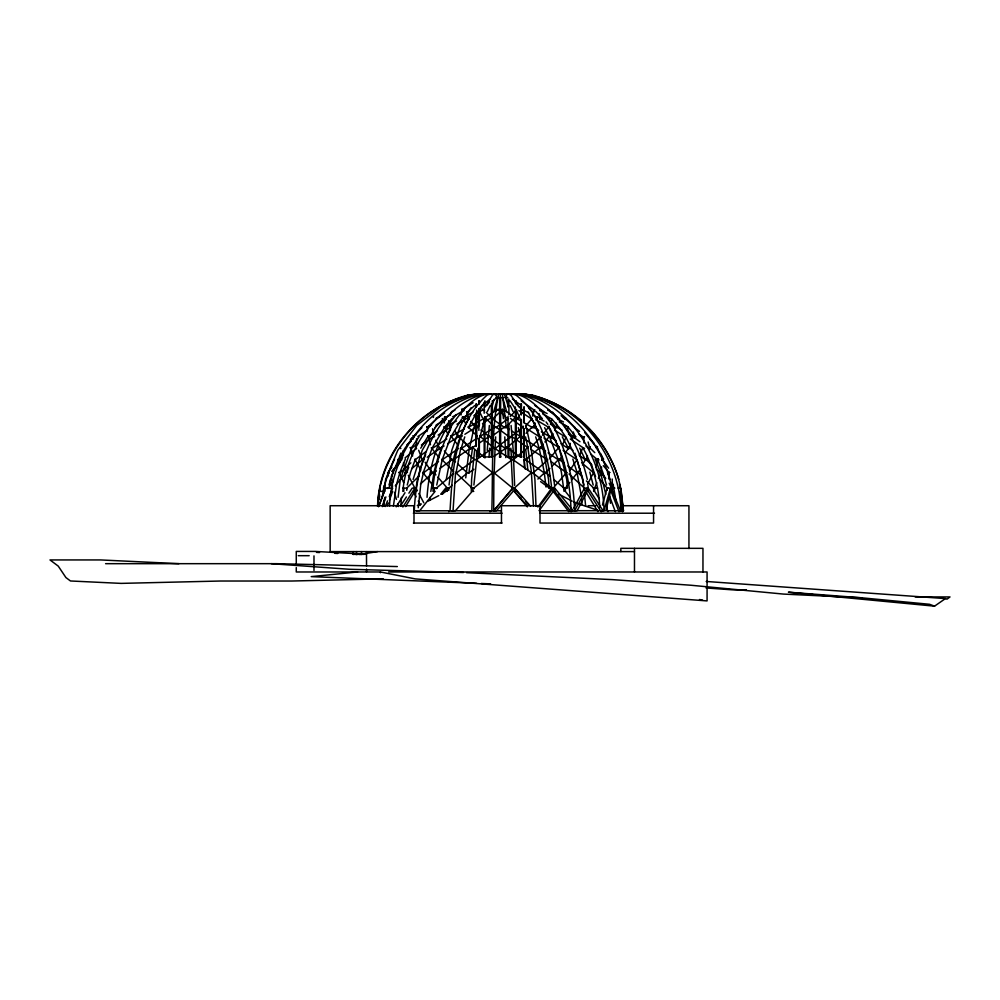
<?xml version="1.0" encoding="UTF-8"?>
<svg xmlns="http://www.w3.org/2000/svg" width="1000" height="1000" viewBox="0 0 1000 1000"><rect width="100%" height="100%" fill="white"/><g stroke="black" fill="none" stroke-linecap="round" stroke-linejoin="round"><path stroke-width="1.5" d="M493.7 510.775L493.888 472.2L494.637 473.062L511.987 459.9L511.238 459.038L512.675 488.137L493.7 510.775L513.062 488.137L513.062 491.4L496.562 510.65L493.45 510.775M502.65 393.913L502.6 397.625L506.637 411.587M383.263 506.3L383.325 503.325M494.25 471.35L495.062 448.587L509.963 437.413L496.3 427.212L507.85 419L497.987 409.738M388.338 476.012L388.438 472.975L384.8 484.15L382.1 497.35M451.538 510.775L455.487 510.65L472.175 491.4L471.287 491.4L471.6 479.412L474.625 450.337M453.05 510.775L455.575 472.2L456.2 473.062L473.425 460.688M506.413 397.625L506.55 393.913M416.213 448.587L416.613 438.812M495.112 447.562L495.662 436.887M429.938 500.337L430.1 497.35M418.263 507.788L420.8 484.15L423.35 472.975L438.5 461.562M489.062 456.9L489.613 448.188M515.163 416.7L515.112 417.537L515.925 417.438M399.575 473.1L399.613 472.463M400.788 506.3L401.45 497.35M473.9 485.037L477.9 448.188M393.387 506.3L396.55 484.15L399.837 472.975L410.85 462.85M601.55 466.962L601.087 472.688L605.312 478.638M379.312 498.8L379.562 495.838M433 491.4C433.475 468.312 441.775 446.062 451.737 425.513C460.875 412.7 471.238 397.512 487.525 393.913M487.238 450.337L489.338 425.513M383.938 506.3L384.725 497.35M427.038 497.337C428.975 468.125 436.912 437.612 456.087 414.888M379 500.075L379.55 494.288M608.663 478.875L609.275 472.688L603.288 465.662M426.987 431.587L427.425 427.212L436.775 418.65L444.675 412.962M413.688 511.637L414.312 510.775C415.9 464.85 435.087 406.9 484.425 393.913M410.725 448.925L410.812 448.175L411.625 448.663L410.725 448.925L412.663 455.938M402.825 491.4C406.562 447.925 437.438 402.812 481.812 393.913M430.812 491.488L434.175 471.35L437.488 459.1L441.587 447.562L444.075 445.962M465.737 477.887L469.05 450.337L474.525 425.513L478.325 415.337M402.337 458.275L403.275 450.625M398.088 497.337L400.3 479.412L410.763 450.337M377.562 506.25C378.85 451.475 423.275 401.213 477.575 393.913M469.125 471.35L472.612 447.562L476.388 444.988M387.6 473.062L391.887 467.075M389.538 506.287C391.188 454.975 427.35 402.575 479.762 393.913M389.688 485.438L390.5 479.412M449.05 485.037C451.875 462.337 457.062 439.438 468.5 419.412M378.725 506.625L384.387 491.4L385.637 479.412L397.75 450.337L416.675 425.513L441.138 406.625L469.462 394.975M377.663 506.287C379.663 454.338 418.375 408.088 468.387 394.975M444.188 423.075L445.138 417.562L450.6 414.875M461.012 415.025L461.938 409.738L473.088 402.725M607.987 511.637L608.138 510.775M436.75 485.037L442.175 459.812L450.625 437.413M567.638 430.275L568.188 427.212L563.013 424.237M456.337 471.35L460.825 447.812L474.663 459.825M446.262 479.412L451.812 450.337L460.487 425.513L470.938 407.887M493.8 411.587L497.388 398.7M521.712 409.263L521.512 410.15L522.112 409.8M471.287 488.137L473.75 488.137L492.612 472.688L476.238 459.812L493.488 447.562L480.1 436.425L484.625 419M595.95 467.125L597.638 459.812L590.938 454.2M550.475 424.475L551.812 419L542.812 414.012M407.262 485.037L410.613 472.15L415.125 459.812L426.3 451.325M413.075 439.2L413.8 436.425L421.887 427.65M492.45 405.175L494.012 399.35M602.45 505.112L607.1 488.137L598.45 477.638M532.638 416.075L534.275 410.163L521.087 400.75M587.45 455.6L586.287 459.812L591.8 464.875M570.363 443.387L569.188 447.562L572.913 450.387M571.525 439.2L572.312 436.425L565.513 427.65M388.975 485.037L392.962 472.15M413.125 479.412L422.212 450.337L436.413 425.513M461.438 447.562L464.762 436.887M537.6 416.7L537.337 417.537L538.325 417.438M423.713 471.35L432 448.587L446.812 439.012M383.488 488.137L384.4 485.337M382.4 506.625L385.913 496.938M387.287 505.85L388.363 502.962M389.438 500.075L392.675 491.4M479.412 412.438L481.587 406.625L484.038 403.137M407.2 471.35L408.75 467.262M579.688 455.725L582.8 447.562L570.288 438.988M378.562 506.525L384.387 491.4M596.825 482.625L594.65 488.137L594.65 491.4L599.438 499.1M598.438 478.488L601.362 472.2M391.6 476.65L397.638 461.413M399.288 457.262L400.938 453.1M459.513 437.388L459.812 436.637L459.513 437.388L470.387 448.562L470.688 447.812L470.387 448.562M385.262 506.525L387.537 500.875M389.25 496.625L392.675 488.137L389.312 488.137M400.325 471.35L405.363 459.1M383.438 502.287L385.2 498.038M450.15 415.087L451.725 411.4M425.662 454.637C421.012 466.35 416.375 478.688 415.975 491.4M535.163 423.075L533.375 427.212L538.675 430.275M536.362 420.312L537.55 417.562L532.487 414.875M552.913 433.587L551.175 437.413L556.112 440.613M554.65 429.762L555.8 427.212L548.587 418.65M388.975 471.35L394.562 459.1M383.6 488.137L384.862 485.387M519.275 415.025L517.4 419L521.35 421.238M487.35 411.587L490.25 405.513M584.625 448.175L583.812 448.663M450.25 427.413L450.6 426.688L451.1 427.525L450.25 427.413L448.6 420.737M477.325 436.4L468.562 427.212L477.362 411.337M493.512 446.887L493.675 447.5M562.625 444.4L566.087 437.413L559.325 427.65L552.175 419.412M587.575 484.275L593.475 472.688L581.675 462.788M433.263 417.438L433.65 416.7M432.438 447.562L444.637 427.212L451.863 418.65M458.188 445.325L451.163 436.425L461.662 419M573.8 508.113L584.475 488.137L588.25 488.137L603.1 510.775L601.062 511.637L588.25 491.4L587.962 485.438M574.587 510.775L587.125 488.137L587.125 491.4L577.225 510.65L574.587 510.775C573.625 481.125 567.5 451.512 552.8 425.513C543.05 412.463 531.812 397.35 514.963 393.913M580.262 468.825L578.088 472.688L582.25 476.812M582.438 464.963L585.325 459.812L579.725 448.188M446.438 436.887L450.588 429.625M398.675 464.1L398.325 459.812L405 448.188L412.887 437.413M498.675 393.913C490.925 432.088 493.038 471.9 491.825 510.775L489.938 511.637M485.462 406.625L492.537 394.975L494.75 393.913M405.575 506.575L414.85 491.4L414.85 488.137L408.288 475.262M420.725 448.188L427.362 437.413M396.225 506.8L405 492.688M546.05 487.088L544.325 472.975L525.788 459.812L526.337 459.038L525.712 459.9L539.625 447.812M402.85 507L414.85 488.137M400.637 505.737L406.425 496.938M408.9 493.175L412.2 488.137L415.975 488.137L417.4 490.8M411.613 447.562L419 436.887M569.562 470.575L577.013 459.812L566.087 437.413L554.812 430.35M544.25 473.062L544.862 472.2M573.737 437.212L574 437.825L574.55 437.05L573.737 437.212L573.3 432.837M393.45 481.012L388.375 488.137L384.387 488.137M549.487 435.75L549.725 436.5M537.9 507L551.675 488.137C549.15 464.375 543.837 440.363 531.95 419.412M539.113 510.65L553.3 491.4L553.3 488.137L539.788 506M542.362 435.275L548.475 427.212L535.975 419.787M486.875 405.337L489.513 401.9M598.325 459.387L597.775 460.1L598.787 459.938M569.9 482.312L565.4 488.137L565.4 491.4L570.15 497.413M571.7 479.975L577.1 472.975L567.775 465.95M491.562 417.463L491.1 418.05L490.925 416.7M543.138 444.212L540.5 447.562L545.575 451.062M544.9 441.987L549.288 436.425L544.587 427.65M562.263 456.45L559.625 459.812L564.288 463.325M564.913 453.075L568.438 448.587L561.038 443.8M435.05 491.4L419.812 510.65L414.312 510.775M442.587 494.1L447.312 488.137L437.812 477.1M440.812 494.1L445.688 488.137L448.775 488.137L452.262 485.3M395.262 485.812L405.838 472.975L403.488 462.738M549.513 458.7L559.288 446.887L558.812 447.638L548.475 427.212M577.8 472.2L577.388 473.062M392.013 471.175L401.987 459.462M392.175 471.525L400.15 462.15M602.137 459.462L602.475 460.037M554.087 487.038L566.425 472.688L550.962 461.525M525.55 426.037L531.737 419L518.875 410.575M495.188 394.975L496.175 393.913M510.238 416.5L516.263 410.163L510.05 400.75M524.1 435.375L522.15 437.413L539.263 448.587L544.113 471.35M526.05 433.338L531.888 427.212L523.987 422.738L524.138 406.987M434.938 427.65L443.35 419M530.662 447.475L540.45 437.413L525.737 428M549.888 468.4L545.712 472.688L550.288 476.55M551.987 466.25L558.263 459.812L549.825 437.413M493.3 400.838L496.45 397.625L496.337 393.913M602.325 459.387L601.625 460.1L602.413 459.938M402.825 488.137L406.75 488.137L419.237 475.775M398.325 459.812L403.562 454.7M410.325 439.45L412.425 437.413M494.8 426.35L494.038 427.088L494.862 427.188M537.9 479.038L544.325 472.975M502.45 409.738L492.6 419L504.15 427.212L490.487 437.413L505.375 448.587L505.75 457.6M572.712 435.75L572.05 436.362L572.8 436.5M420.387 484.1L432.537 472.975L432.35 472.2L431.625 473.062L432.45 472.987L425.1 462.2M467.987 411.587L474.725 405.513M601.55 472.5L600.875 473.1L601.55 472.5L605.775 478.45M612.537 487.95L611.862 488.55L613.038 487.85L611.912 488.038L609.15 483.2M406.962 444.775L411.375 441.062M453.6 473.663L436.4 488.137L433 488.137M411.688 468.725L422.312 459.812L418.675 450.275M405.05 457.938L415.1 449.525M518.325 427.65L520.337 436.425L506.962 447.562L520.513 457.188M454.6 483.4L467.4 472.975L457.663 463.862M492.45 419.412L492.45 418.525M915.2 596.938L950 596.938L947.013 599.175L945.438 598.587L934.55 606.163L817.938 595.025M418.137 443.438L411.062 448.587L412.612 454.2M436.4 470.975L434.012 472.688L435.913 474.9M439.963 468.4L451.863 459.812L444.387 450.9M413.8 436.425L416.15 434.75M469.05 472.688L473.9 469.25M482.488 423.7L491.213 417.562L486.188 412.275M417.887 436.562L427.675 429.762M458.675 448.438L442.175 459.812L453.688 471.613M421.4 444.988L433.925 436.425M427.238 457.225L439.9 448.587L435.75 440.213M478.9 443.275L489.175 436.5M493.95 456.362L505.375 448.587M496.312 410.163L485.163 417.562L493.612 426.138M473.862 415.637L482.863 409.738M461.175 448.587L477.075 438.212M448.7 511.637L450.037 510.775C452.413 470.737 455.037 423.338 487.262 394.975L491 393.913M447.788 443.575L458.963 436.425L458.525 435.75M460 437.413L462.45 435.85M464.9 434.275L475.938 427.212L470.775 421.35M480.1 436.425L494.675 427.212M438.125 435.062L450.65 427.212L449.975 424.475M452.512 411.587L454.95 410.075M441.375 494.225L447.675 490.325M623.275 510.775L622.413 507.9M437.075 431.05L428.137 436.425L430.475 444.775M456.975 424.237L468.225 417.562L466.575 411.637M490.037 399.188L482.25 405.337L478.663 409.738L482.413 417.675M451.163 436.425L464.425 428.75M436.138 424.988L446.5 419.038M468.562 427.212L483.05 419M452.488 416.863L464.075 410.45M438.775 495.65L428.237 501.062M427.425 427.212L431.512 424.975M436.1 418.288L440.087 416.15M473.025 412.175L462.9 417.562L465.288 423.075M456.4 421.05L444.637 427.212L448.113 434.862M440.125 406.625L468.75 394.975L478.338 393.913M547.837 410.062L548.587 409.762M417.275 505.562L421.425 504M423.325 472.987L422.65 472.2L432.35 484.637M486.025 394.625L488.738 393.913M482.75 394.45L485.475 393.913M410.438 447.638L411.15 447.5M433.525 436.838L434.562 436.662M360.4 554.388L377.512 551.6M478.675 394.55L482.675 393.913M475.8 394.55L480.4 393.913M399.787 472.987L399.087 472.2L403.625 482.625M470.288 394.975L478.738 393.913M620.513 488.137L622.112 510.65L619.425 510.775M357.575 571.975L311.212 576.625L476.562 583.288M358.825 554.5L363.525 554.25M406.625 472.5L407.45 472.463M383.263 578.837L291.762 581.025L220.312 581.025L121.075 583.387L70.475 580.975L65.912 577.562L58.238 566.1L50 559.938L100.6 559.938L178.888 563.675M477.388 393.913L523.062 393.913M496.225 397.625L503.988 397.625M505.575 397.625L507.762 397.625M476.475 456.925L476.688 450.688M478.475 456.925L479.762 456.925M483.8 456.925L492.638 456.925M499.425 456.925L500.875 456.925M507.663 456.925L515.662 456.925M520.525 456.925L521.812 456.925M523.612 456.925L524.312 456.925M530.638 506.25L514.688 488.137L512.675 488.137L494.225 472.975M554.763 488.137L554.763 491.4L571.013 511.637L573.263 510.775L554.763 488.137L551.675 488.137L533.038 472.975L547.825 459.9L530.825 449.387M586.413 480.925L593.7 488.137L597.625 488.137M611.125 488.137L611.125 491.4L618.95 511.637L620.525 510.775L611.125 488.137L607.1 488.137L607.1 490.312M610.388 485.763L612.075 488.137L614.875 488.137M618.075 488.137L620.625 488.137L623.45 510.775L622.525 511.637C624.412 454.888 579.113 401.4 522.875 393.913M383.488 491.4L379.825 491.4L379.825 488.137L379.925 491.4M473.75 491.4L472.875 491.4L472.875 488.137M527.487 506.012L514.3 491.4L527.362 506.875M554.763 491.4L553.138 491.4L568.8 511.637M588.075 505.725L595.862 505.725M621.938 505.725L688.938 505.725L688.938 548.538M619.688 510.65L622.112 510.65M416.3 510.775L501.125 510.775M539.575 510.775L606.05 510.65L610.462 491.4L610.462 488.137L604.012 510.775C603.125 460.275 572.812 404.05 520.05 393.913M608.475 510.775L617.612 510.775M622.112 510.775L623.45 510.775L620.588 491.362M413.363 513.212L502.075 513.212M539.637 513.212L654.488 513.212M413.413 523.05L502.062 523.05M634.475 551.6L330.163 551.6L330.163 505.725L414 505.725L414 523.05M362.675 554.388L365.1 554.25M298.263 555.688L309.175 555.688M105.6 563.675L276.3 563.675L397.337 566.562M388.663 571.975L707.075 571.975L707.075 600.913L415.163 578.888L380.438 571.975L296.275 571.975L296.275 567.575M746.375 589.837L732.4 589.837L706.038 587.95M481.25 583.488L490.613 583.862M463.488 572.513L349.588 569.288L271.3 563.675M466.562 572.663L612.7 579.637L690.987 585.25L783.4 594.075L861.7 597.812L929.55 604.288L934.55 606.163M316.512 552.375L319.55 552.525M334.762 553.312L337.8 553.475M353.013 554.263L357.575 554.5M366.538 554.25L315.425 551.425L296.275 551.425L296.275 564.637M706.188 581.462L945.438 598.587M861.7 597.812L788.4 592.2L813.275 594.575M522.725 393.913C578.538 401.812 619.9 455.513 620.925 510.775L620.513 491.4M522.112 393.913L530.988 394.975L542.312 399.637M521.712 393.913C565.275 400.588 598.425 438.212 609.95 479.412M520.675 393.913L524.825 394.45M518.625 393.913L523.1 394.55M606.613 510.65L607.425 510.775L606.825 503.312M517.775 393.913C556.888 402.725 578.95 442.975 587.312 479.412M516.013 393.913L519.862 394.55M582.888 436.662L583.875 436.838M699.488 599.525L702.525 600.075M410.613 447.688L411.4 447.85M512.925 393.913L515.5 394.45M492.25 419.2L492.738 418.488M511.112 436.662L511.912 436.838L511.312 435.975M511.712 393.913L515.775 394.975C543.438 415.875 550.588 452.987 554.587 485.438M597.137 510L578.862 504M509.45 393.913L511.938 394.625M532.062 394.975C573.237 406.1 606.5 438.625 618.825 479.412M545.15 400.8L552.225 403.713M555.062 404.875L559.312 406.625M508.113 393.913L510.675 394.975L518.862 406.625M573.425 501.65L577.5 503.413M540.275 410.163L547.112 413.525M572.062 501.062L558.925 494.225M544.05 421.05L540.138 419L539.2 413.713M551.888 425.163L555.8 427.212M523.625 410.163L528.688 412.85M563.013 417.575L565.925 418.525L565.438 419.412L561.075 415.712M563.5 421.987L558.05 419L552.475 412.05M512.35 398.913L521.425 405.513M559.25 421.887L568.325 427.088M541.325 431.812L549.288 436.425M548.188 410.163L559.538 418.65M562.087 430.275L556.975 427.212L556.263 423.075M568.475 434.113L572.312 436.425M415.825 448.175L416.625 448.663M509.412 429.513L505.775 427.212L515.288 417.562L504.137 410.163M511.838 431.05L520.337 436.425M543.975 438.013L558.85 447.562C566.575 467.2 570.388 488.225 570.988 509.275M495.062 448.587L511.575 459.812L510.838 448.188M563.075 450.312L577.013 459.812L584.025 485.037M551.4 489.487L540.6 481.637M548.112 452.812L558.263 459.812L561.375 472.15L564.038 491.4M578.888 434.012L583.775 437.413L584 443M534.925 405.513L543.65 411.587M510.475 418.438L522.95 427.212L511.475 436.425L527.837 447.562L531.325 471.35L533.475 506.3M574.913 428.05L579.6 431.4M579.95 441.712L574.05 437.413L573.75 434.5M585.85 446.012L589.388 448.587M400.875 448.425L400.05 447.812L400.375 448.562M579.113 455.1L585.325 459.812M480.938 429.975L483.237 431.812M485.525 433.663L488.975 436.425L488.725 435.75M472.612 447.562L485 457.925M553.725 479.45L564.038 488.137L567.45 488.137L566.725 479.412L559.7 450.337L549.925 428.263M515.125 402.587L521.775 409.738M529.087 408.55L532.463 411.587M566.125 419.412L575.212 427.65M569.012 473.988L584.475 488.137L584.475 490.312M596.2 468.925L600.612 472.975L605.8 494.412M455.5 461.838L452.625 459.9L453.4 459.038L453.263 459.825L470.613 448.175L471.087 448.925L463.263 440.775M456.125 472.975L471.1 487.125M590.112 439.45L594.325 443.512M594.788 452.663L589.55 447.562L588.1 441.987M584.763 432.587L596.8 447.562L603.562 459.1M504.275 393.913L508.4 406.625M535.675 411.337L542.337 418.65M493.7 447.688L493.212 447.137L493.55 447.85M522.013 497.188L514.3 488.137L531.4 472.688L513.188 459.812L527.837 447.562L525.55 436.887M525.862 501.712L527.8 503.988M568.188 427.212L575.975 436.887M432 448.587L439.062 457.562M454.588 430.662L459 436.5M546.05 421.962L547.825 424.325M602.575 459.812L608.575 468.188M586.375 492.663L597.962 511.637M501.763 393.913L502.388 394.975M596.375 446.112L597.788 448.587M442.287 418.525L442.788 419.412M415.125 459.812L420.913 470.112M528.075 412.025L534.7 424.162M562.3 436.887L568.013 447.562M418.825 493.462L423.8 502.788M413.325 491.4L416.15 496.9M418.275 501.025L420.387 505.15M582.8 447.562C593.013 465.988 598.875 486.75 599.775 507.788M510.2 405.513L513.1 411.587M516.912 411.337L520.062 418.65M597.638 459.812L602.737 472.15L606.538 485.037M595.087 459.1L600.125 471.35M609.388 495.737L615.325 511.637M615.538 499.7L612.525 491.4L612.212 479.038M590.975 463.425L595.562 476.512M535.438 425.513L543.413 450.337L548.525 479.412L549.062 488.375M572.837 459.1L576.737 471.35M535.688 436.887L539.012 447.562M607.487 472.15L611.475 485.037M575.037 453.237L576.35 457.6M577.225 460.513L582.913 479.412L583.987 489.862M394.5 492.388L396.438 499.45M397.6 503.7L398.375 506.525M601.075 454.2L602.2 458.413M589.837 472.15L593.188 485.037M577.1 472.975L581.312 495.887M525.925 425.513L531.4 450.337L534.9 479.412L536 506.287M613.088 484.15L616.112 501.825M432.537 428.75L433.638 434.888M502.887 397.887L506.112 425.513M619.487 483.9L619.925 486.887M609.513 495.838L610.5 503.3M494.45 426.763L494.525 427.45M524.212 459.812L525.212 469.062M525.825 450.337L527.888 470.238M502.675 411.337L503.438 418.65M584.438 494.35L585.675 506.287M573.413 432L574 437.825M391.475 475.775L392.525 486.6M511.112 425.513L513.2 450.337L514.637 485.438M581.625 498.837L581.987 504.8M504.775 436.887L505.337 447.562M500.3 393.913L500.337 397.625M702.962 571.975L702.962 548.337L620.837 548.337L620.837 551.6M653.562 505.725L653.562 523.05L540 523.05L540 505.725L501.463 505.725L501.463 523.05M634.475 548.337L634.475 571.975M612.075 488.137L612.075 491.4M593.7 488.137L593.7 491.4M524.138 428.837L524.288 466.525M523.975 406.987L523.975 422.6M523.975 428.837L523.975 456.925M521.413 403.862L521.413 414.787M521.413 419.475L521.413 456.925M520.925 403.862L520.925 414.787M520.925 419.475L520.925 456.925M516.125 400.75L516.125 403.862M516.125 410.112L516.125 456.925M515.388 406.987L515.388 456.925M514.688 488.137L514.688 491.4M508.9 399.188L508.9 414.787M508.9 424.162L508.9 456.925M508 399.188L508 406.987M508 416.35L508 456.925M500.625 397.625L500.625 456.925M499.663 397.625L499.663 456.925M492.3 400.75L492.3 456.925M491.388 403.862L491.388 456.925M484.913 400.75L484.913 406.987M484.913 417.912L484.913 456.925M484.175 402.312L484.175 413.237M484.175 417.912L484.175 456.925M479.363 400.75L479.363 403.862M479.363 408.55L479.363 425.712M479.363 438.2L479.363 456.925M478.875 400.75L478.875 403.862M478.875 408.55L478.875 430.4M478.875 438.2L478.875 456.925M476.688 410.112L476.688 439.762M476.325 403.862L476.325 406.987M476.325 413.237L476.325 446M476.15 403.862L476.15 406.987M476.15 413.237L476.15 446M448.775 488.137L448.775 490.312M447.312 488.137L447.312 491.4M434.35 488.137L434.35 491.4M406.75 488.137L406.75 490.312M403.787 488.137L403.787 491.4M384.837 488.137L384.837 491.4M383.488 489.225L383.6 491.4M380.438 571.975L380.438 572.7M366.488 551.6L366.538 566.062M366.538 569.025L366.538 571.975M361.5 551.6L361.5 554.513M356.525 551.6L356.525 554.513M353.35 551.6L353.35 554.513M313.988 555.887L313.988 570.475M502.312 409.263L502.312 410.15L502.312 409.263M505.225 448.175L505.688 448.925L505.225 448.175M433.8 472.5L434.462 472.463L433.8 472.5M447.088 487.95L447.75 487.912L447.088 487.95M584.438 436.637L583.538 437.825L584.438 436.637M423.1 472.688L423.062 473.363L423.875 472.875L423.1 472.688M505.637 426.35L505.588 427.188L506.4 427.088L505.637 426.35M388.625 487.912L387.825 488.525L387.413 487.85L388.525 488.038M496.163 426.688L496.65 427.413L496.163 426.688M507.713 418.488L508.188 419.2L507.713 418.488M504.038 409.762L503.963 410.65L504.038 409.762M515.188 417.163L515.112 418.05L515.188 417.163M494.975 447.812L495.387 448.562L494.975 447.812M509.862 436.637L510.275 437.388L509.862 436.637M590.087 446.887L589.288 447.5L590.087 446.887M602.913 459.4L602.825 460.15L601.987 459.888L602.913 459.4M506 426.763L505.4 427.625L506 426.763M520.562 435.975L519.975 436.838L520.562 435.975M427.738 435.75L428.4 436.362L427.738 435.75M516.5 409.762L516.375 410.65L516.5 409.762M496.225 426.838L496.1 427.625L496.225 426.838M509.875 437.05L509.762 437.825L509.875 437.05M472.85 447.137L472.25 447.688L472.85 447.137M522.413 437.05L522.275 437.825L522.413 437.05M532.137 426.838L532.013 427.625L532.137 426.838M398.125 459.387L398.825 460.1L398.125 459.387M558.688 447.137L559.312 447.688L558.688 447.137M587.05 459.038L586.35 459.825L587.05 459.038M431.912 448.425L431.413 447.812L431.912 448.425M523.237 426.35L522.525 427.088L523.237 426.35M540.013 419.2L540.4 418.488L540.013 419.2M555.688 427.413L556.075 426.688L555.688 427.413M528.075 446.887L527.625 447.638L528.075 446.887M439.462 447.812L439.3 448.562L440.037 448.425L439.462 447.812M531.938 418.525L531.75 419.412L531.938 418.525M517.625 418.488L517.438 419.325L517.625 418.488M532.1 426.688L531.912 427.525L532.1 426.688M517.337 418.525L517.137 419.412L517.337 418.525M569.438 447.137L568.787 447.85L569.438 447.137M585.588 459.387L584.938 460.1L585.588 459.387M506.938 446.887L507.312 447.638L506.938 446.887M520.312 435.75L520.688 436.5L520.312 435.75M522.788 426.763L523.375 427.625L522.788 426.763M577.987 472.463L577.8 473.1L577.987 472.463M593.6 487.912L593.413 488.55L595.062 487.85L594.85 488.525L593.6 487.912M523.663 409.762L523.4 410.65L523.663 409.762M537.587 417.163L537.325 418.05L537.587 417.163M601.013 472.688L600 472.875L601.013 472.688M533.425 426.35L533.162 427.188L534.15 427.088L533.425 426.35M431.887 448.175L431.637 448.925L432.488 448.663L431.887 448.175M450.962 435.75L450.725 436.5L450.962 435.75M534.612 409.762L534.312 410.65L534.612 409.762M531.688 418.488L531.388 419.325L532.125 419.2L531.688 418.488M558.337 418.488L557.75 419.325L558.337 418.488M456.05 472.688L455.8 473.363L456.05 472.688M522.513 436.637L522.038 437.388L522.513 436.637M468.988 472.5L468.75 473.1L468.988 472.5M540.462 409.762L540.037 410.65L540.462 409.762M427.725 427.013L427.475 427.625L426.925 426.838L427.725 427.013M598.062 459.038L597.737 459.825L598.65 459.9L598.062 459.038M540.163 418.525L539.788 419.412L540.163 418.525M548.9 426.35L548.325 427.088L548.9 426.35M557.238 426.763L556.85 427.625L557.238 426.763M572.575 435.975L572.188 436.838L572.575 435.975M540.55 437.05L540.2 437.825L540.55 437.05M551.575 437.05L551.213 437.825L551.575 437.05M556.213 426.838L555.85 427.625L556.213 426.838M462.85 417.163L463.125 418.05L462.85 417.163M560.312 459.038L559.65 459.825L560.312 459.038M507.238 447.137L506.9 447.85L507.238 447.137M524.487 459.387L524.15 460.1L524.487 459.387M597.438 446.887L596.65 447.5L597.438 446.887M598.025 459.4L597.212 459.888L598.025 459.4M461.2 448.175L460.825 448.925L461.2 448.175M480.138 435.75L479.762 436.5L480.138 435.75M533.625 426.763L533.112 427.625L533.625 426.763M549.538 435.975L549.025 436.838L549.538 435.975M459.888 437.05L460.238 437.825L459.888 437.05M475.825 426.838L476.175 427.625L475.825 426.838M557.2 426.35L556.763 427.188L557.8 427.088L557.2 426.35M505.475 447.812L505.062 448.562L505.475 447.812M578.025 472.35L578.475 472.925L578.025 472.35M585.25 459.462L585.712 460.037L585.25 459.462M540.638 436.637L540.938 437.388L540.638 436.637M461.912 409.263L462.287 410.15L461.912 409.263M423.688 459.888L423.088 459.4L423.688 459.888M440.15 448.663L439.562 448.175L440.15 448.663M574.788 436.637L574.087 437.25L574.788 436.637M558.162 418.525L557.663 419.412L558.162 418.525M406.25 472.875L405.312 472.688L406.25 472.875M551.663 488.038L551.663 488.038M540.788 447.137L540.262 447.85L540.788 447.137M558.55 459.387L558.025 460.1L558.55 459.387M398.312 459.462L397.962 460.037L398.312 459.462M495.213 448.175L494.762 448.925L495.213 448.175M511.725 459.4L511.262 460.15L511.725 459.4M459.038 435.975L458.512 436.838L459.487 436.662L459.038 435.975M444.975 427.013L444.6 427.625L444.237 426.838L444.975 427.013M468.762 418.488L468.312 419.2L469.062 419.325L468.762 418.488M475.988 426.688L475.538 427.413L476.287 427.525L475.988 426.688M545.775 472.463L545.375 473.1L545.775 472.463M564.113 487.912L563.713 488.55L564.113 487.912M547.062 459.888L547.062 459.888M551.763 436.637L551.287 437.388L551.763 436.637M548.387 426.763L547.938 427.45L548.925 427.625L548.387 426.763M525.775 459.4L526.15 460.15L525.775 459.4M539.25 448.175L539.625 448.925L539.25 448.175M494.35 472.688L493.9 473.363L494.35 472.688M512.8 487.85L512.35 488.525L512.8 487.85M468.938 419.062L468.512 418.525L468.938 419.062M483.075 409.8L482.65 409.263L483.075 409.8M504.288 426.688L503.8 427.413L504.288 426.688M405.412 472.2L404.825 473.062L405.737 472.987L405.412 472.2M468.587 417.463L468.188 418.05L467.887 417.163L468.587 417.463M477.663 426.763L477.062 427.625L477.663 426.763M489.137 435.975L488.537 436.838L489.137 435.975M540.7 446.887L540.938 447.638L540.7 446.887M609.712 472.5L608.812 472.463L609.712 472.5M478.738 409.263L478.925 410.15L478.738 409.263M468.888 427.013L468.438 427.625L468.888 427.013M596.812 447.137L596.275 447.85L597.288 447.688L596.812 447.137M565.825 418.488L565.175 419.325L565.825 418.488M484.538 410.062L484.075 410.65L483.95 409.762L484.538 410.062M415.188 459.462L414.738 460.037L415.188 459.462M498.137 409.263L498.137 410.15L498.137 409.263M507.987 418.525L508 419.412L507.987 418.525M444.913 416.7L444.325 417.438L445.35 417.537L444.913 416.7M603.3 459.038L602.65 459.825L603.413 459.9L603.3 459.038M601.1 472.35L601.438 472.925L601.1 472.35M415.325 487.912L414.725 488.55L415.325 487.912M476.45 459.938L475.962 459.387L476.45 459.938M607.638 487.85L606.7 488.038L607.638 487.85M462.837 416.7L462.125 417.438L463.1 417.537L462.837 416.7M589.75 447.137L589.05 447.85L589.75 447.137M485.288 416.7L484.525 417.438L485.337 417.537L485.288 416.7M428.45 436.662L427.875 435.975L428.45 436.662M422.388 459.387L421.8 459.938L422.738 460.1L422.388 459.387M569.575 446.887L568.913 447.5L569.575 446.887M441.75 447.137L441.125 447.688L441.75 447.137M452.025 459.387L451.4 459.938L452.025 459.387M568.562 448.175L567.962 448.663L568.8 448.925L568.562 448.175M559.738 459.4L559.138 459.888L559.987 460.15L559.738 459.4M485.262 417.163L485.337 418.05L485.262 417.163M496.413 409.762L496.488 410.65L496.413 409.762M389.05 472.875L387.938 472.688L389.05 472.875M400.438 472.875L399.438 472.688L400.438 472.875M589.637 448.175L588.825 448.663L589.712 448.925L589.637 448.175M586.525 459.4L585.712 459.888L586.613 460.15L586.525 459.4M468.375 417.438L467.8 416.7L468.375 417.438M411.012 448.425L410.312 447.812L411.012 448.425M504.225 426.838L504.338 427.625L504.225 426.838M490.575 437.05L490.688 437.825L490.575 437.05M468.812 427.413L468.35 426.688L468.812 427.413M544.388 472.688L544.65 473.363L544.388 472.688M414.3 436.662L413.575 435.975L414.3 436.662M528.188 447.688L527.6 447.137L528.188 447.688M577.35 472.688L576.575 472.875L577.375 473.363L577.35 472.688M565.65 487.85L564.875 488.038L565.675 488.525L565.65 487.85M477.912 427.088L477.212 426.35L477.912 427.088M414.05 436.362L413.25 435.75L414.05 436.362M416.325 448.425L415.562 447.812L416.325 448.425M436.337 487.912L436.737 488.55L436.337 487.912M406.85 487.912L407.038 488.55L406.85 487.912M566.65 472.5L565.988 472.463L566.65 472.5M531.462 472.5L531.7 473.1L531.462 472.5M432.762 472.875L432.1 472.688L432.762 472.875M416.2 488.038L415.538 487.85L416.2 488.038M415.513 460.1L414.862 459.387L415.513 460.1M473.638 487.95L474.087 488.55L473.638 487.95M480.475 436.838L479.875 435.975L480.475 436.838M427.725 427.525L427.137 426.688L427.725 427.525M472.825 447.638L472.362 446.887L472.825 447.638M467.413 472.875L467.413 472.875M448.787 488.038L448.787 488.038M442.425 460.1L441.9 459.387L442.425 460.1M450.562 427.013L450.913 427.625L450.562 427.013M451.425 436.838L450.9 435.975L451.425 436.838M453.375 459.888L453.375 459.888M444.762 427.413L444.375 426.688L444.762 427.413M445.375 418.05L444.963 417.163L445.375 418.05"/></g></svg>
